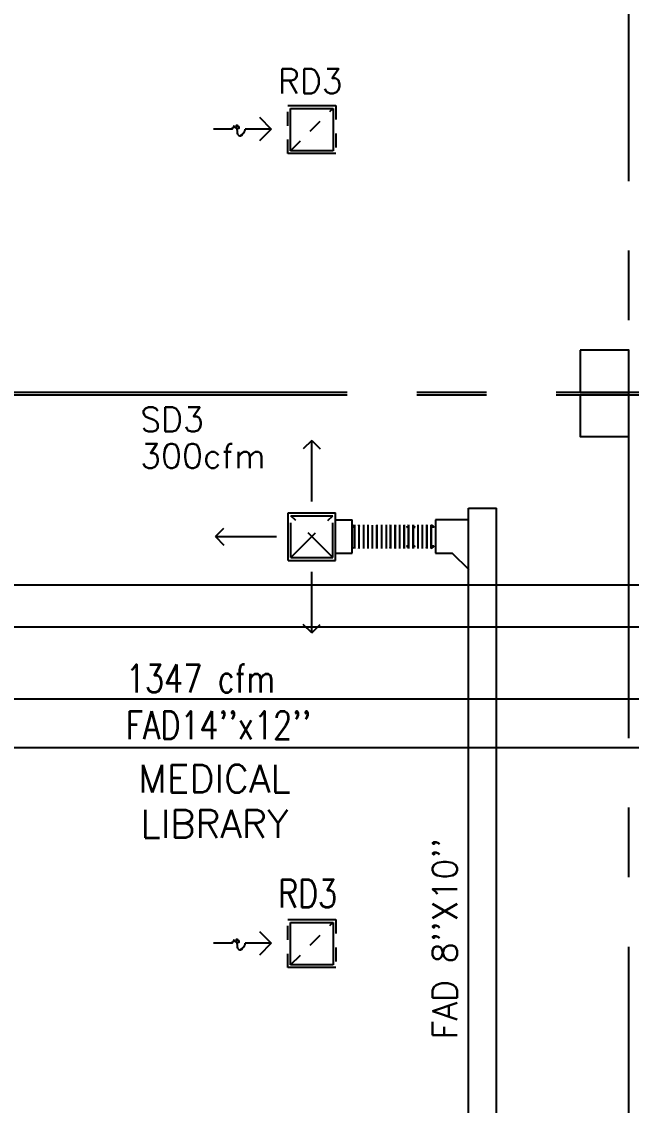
# Model space of a CAD drawing. Extents: x 417866230.2 to 417866327.8, y 43498045.5 to 43498135.4.
# Drawn here: x 417866279.46 to 417866283.83, y 43498085.6 to 43498093.38 of the extents above; entities that cross this region are included whole.
import ezdxf
from ezdxf.enums import TextEntityAlignment as Align

# ---------------------------------------------------------------- set-up
doc = ezdxf.new("R2010")
doc.units = 0
doc.header["$MEASUREMENT"] = 0
doc.linetypes.add('CENTERX2', pattern=[4, 2.5, -0.5, 0.5, -0.5])
doc.linetypes.add('HIDDEN', pattern=[0.375, 0.25, -0.125])
for name, color, linetype in [('AXES', 11, 'CENTERX2'), ('COL', 9, 'CONTINUOUS'), ('DUCT', 6, 'CONTINUOUS'), ('EXDUCT', 10, 'CONTINUOUS'), ('HAT', 12, 'CONTINUOUS'), ('M-AC-FLEX', 3, 'CONTINUOUS'), ('M-EGU.', 2, 'CONTINUOUS'), ('RM-NAME', 9, 'CONTINUOUS'), ('SCD', 2, 'CONTINUOUS')]:
    doc.layers.add(name, color=color, linetype=linetype)
doc.styles.add('ROMANS', font='ROMANS.shx', dxfattribs={"width": 0.6})
pattern_1 = [(45, (0, 0), (-26.5165042945, 26.5165042945), [])]

# ---------------------------------------------------------------- blocks, each defined once
blk = doc.blocks.new('RM1')
at = {"layer": 'RM-NAME', "style": 'ROMANS'}
for tag, p in [('ROOMNAME1', (0, 323.8)), ('ROOMNAME2', (0, 0))]:
    blk.add_attdef(tag, text='', height=200, dxfattribs=at).set_placement(p, align=Align.MIDDLE)
blk = doc.blocks.new('15RCD')
at = {"layer": 'M-EGU.', "linetype": 'HIDDEN'}
for p, q in [((-215.5, -215.5), (-215.5, 215.5)), ((-215.5, 215.5), (215.5, 215.5)), ((215.5, 215.5), (215.5, -215.5)), ((-190.5, -190.5), (190.5, 190.5)), ((215.5, -215.5), (-215.5, -215.5))]:
    blk.add_line(p, q, dxfattribs=at)
at = {"layer": 'M-EGU.'}
for p, q in [((-468.7, 110.1), (-362.7, 4)), ((-190.5, -190.5), (-190.5, 190.5)), ((-190.5, 190.5), (190.5, 190.5)), ((190.5, 190.5), (190.5, -190.5)), ((-717.7, 4), (-880.4, 4)), ((-362.7, 4), (-598.2, 4)), ((-362.7, 4), (-468.7, -102)), ((190.5, -190.5), (-190.5, -190.5))]:
    blk.add_line(p, q, dxfattribs=at)
blk.add_lwpolyline([(-717.7, 4, -0.1324), (-701, 28.2, -0.15664), (-677.9, 37.7, -0.736612), (-658.9, -9.5, 0.774232), (-638, -55.2, 0.203349), (-606.4, -34.6, 0.193808), (-598.2, 4)], format="xyb", dxfattribs=at)

msp = doc.modelspace()

# ---------------------------------------------------------------- hatches: boundary and pattern name
at = {"layer": 'HAT'}
h = msp.add_hatch(dxfattribs=at)
h.set_pattern_fill('ANSI31', color=256, scale=300, style=0)
h.set_pattern_definition(pattern_1)
h.paths.add_polyline_path([(417866283.4669, 43498090.7221), (417866283.8169, 43498090.7221), (417866283.8169, 43498091.0221), (417866283.4669, 43498091.0221)])
h = msp.add_hatch(dxfattribs=at)
h.set_pattern_fill('ANSI31', color=256, scale=300, style=0)
h.set_pattern_definition([(44.999998, (417865900.071613, 43498052.19108), (-0.0265165056, 0.026516504), [])])
h.paths.add_polyline_path([(417866283.4669, 43498090.7221), (417866283.8169, 43498090.7221), (417866283.8169, 43498091.0221), (417866283.4669, 43498091.0221)])
h = msp.add_hatch(dxfattribs=at)
h.set_pattern_fill('ANSI31', color=256, scale=300, style=0)
h.set_pattern_definition(pattern_1)
h.paths.add_polyline_path([(417866283.4669, 43498090.4021), (417866283.8169, 43498090.4021), (417866283.8169, 43498090.7021), (417866283.4669, 43498090.7021)])
h = msp.add_hatch(dxfattribs=at)
h.set_pattern_fill('ANSI31', color=256, scale=300, style=0)
h.set_pattern_definition([(44.999998, (417865900.071613, 43498051.87108), (-0.0265165056, 0.026516504), [])])
h.paths.add_polyline_path([(417866283.4669, 43498090.4021), (417866283.8169, 43498090.4021), (417866283.8169, 43498090.7021), (417866283.4669, 43498090.7021)])

# ---------------------------------------------------------------- linework, layer by layer
at = {"layer": 'AXES'}
for p, q in [((417866283.8169, 43498056.2378), (417866283.8169, 43498134.3653)), ((417866231.2954, 43498090.7221), (417866300.0369, 43498090.7221)), ((417866231.2954, 43498090.7021), (417866300.0369, 43498090.7021))]:
    msp.add_line(p, q, dxfattribs=at)
at = {"layer": 'COL'}
for points in [[(417866283.4669, 43498091.0221), (417866283.4669, 43498090.7221), (417866283.8169, 43498090.7221), (417866283.8169, 43498091.0221)], [(417866283.4669, 43498090.7021), (417866283.4669, 43498090.4021), (417866283.8169, 43498090.4021), (417866283.8169, 43498090.7021)]]:
    msp.add_lwpolyline(points, close=True, dxfattribs=at)
at = {"layer": 'DUCT'}
for p, q in [((417866282.6675, 43498084.8048), (417866282.6675, 43498089.8882)), ((417866282.6675, 43498089.8882), (417866282.8675, 43498089.8882)), ((417866282.8675, 43498084.8048), (417866282.8675, 43498089.8882)), ((417866282.67, 43498089.8044), (417866282.43, 43498089.8044)), ((417866282.43, 43498089.8044), (417866282.43, 43498089.5644)), ((417866282.43, 43498089.5644), (417866282.55, 43498089.5644)), ((417866282.67, 43498089.4444), (417866282.55, 43498089.5644)), ((417866267.078, 43498088.5203), (417866284.5263, 43498088.5203)), ((417866275.3069, 43498088.1703), (417866284.5263, 43498088.1703))]:
    msp.add_line(p, q, dxfattribs=at)
at = {"layer": 'EXDUCT', "linetype": 'Continuous'}
for p, q in [((417866273.8837, 43498089.3367), (417866289.8667, 43498089.3367)), ((417866273.8837, 43498089.0367), (417866290.0167, 43498089.0367))]:
    msp.add_line(p, q, dxfattribs=at)
at = {"layer": 'M-AC-FLEX', "color": 11}
for p, q in [((417866281.8476, 43498089.7676), (417866281.8476, 43498089.5996)), ((417866281.8476, 43498089.7676), (417866281.8476, 43498089.5996)), ((417866281.8476, 43498089.5993), (417866281.8476, 43498089.7674)), ((417866281.8476, 43498089.5993), (417866281.8476, 43498089.7674)), ((417866281.8796, 43498089.7676), (417866281.8796, 43498089.5996)), ((417866281.9122, 43498089.7676), (417866281.9122, 43498089.5996)), ((417866281.9122, 43498089.7676), (417866281.9122, 43498089.5996)), ((417866281.9448, 43498089.7676), (417866281.9448, 43498089.5996)), ((417866281.9448, 43498089.7676), (417866281.9448, 43498089.5996)), ((417866281.9774, 43498089.5993), (417866281.9774, 43498089.7674)), ((417866282.0094, 43498089.7676), (417866282.0094, 43498089.5996)), ((417866282.0094, 43498089.7676), (417866282.0094, 43498089.5996)), ((417866282.0094, 43498089.5993), (417866282.0094, 43498089.7674)), ((417866282.0094, 43498089.5993), (417866282.0094, 43498089.7674)), ((417866282.042, 43498089.7676), (417866282.042, 43498089.5996)), ((417866282.042, 43498089.7676), (417866282.042, 43498089.5996)), ((417866282.0746, 43498089.7676), (417866282.0746, 43498089.5996)), ((417866282.0746, 43498089.7676), (417866282.0746, 43498089.5996)), ((417866282.1072, 43498089.7676), (417866282.1072, 43498089.5996)), ((417866282.1072, 43498089.7676), (417866282.1072, 43498089.5996)), ((417866282.1072, 43498089.5993), (417866282.1072, 43498089.7674)), ((417866282.1072, 43498089.5993), (417866282.1072, 43498089.7674)), ((417866282.1392, 43498089.7676), (417866282.1392, 43498089.5996)), ((417866282.1392, 43498089.7676), (417866282.1392, 43498089.5996)), ((417866282.1392, 43498089.5993), (417866282.1392, 43498089.7674)), ((417866282.1392, 43498089.5993), (417866282.1392, 43498089.7674)), ((417866282.1718, 43498089.7676), (417866282.1718, 43498089.5996)), ((417866282.1718, 43498089.7676), (417866282.1718, 43498089.5996)), ((417866282.2043, 43498089.7676), (417866282.2043, 43498089.5996)), ((417866282.2043, 43498089.7676), (417866282.2043, 43498089.5996)), ((417866282.2043, 43498089.7676), (417866282.2043, 43498089.5996)), ((417866282.2043, 43498089.5993), (417866282.2043, 43498089.7674)), ((417866282.2369, 43498089.7676), (417866282.2369, 43498089.5996)), ((417866282.2369, 43498089.7676), (417866282.2369, 43498089.5996)), ((417866282.2369, 43498089.5993), (417866282.2369, 43498089.7674)), ((417866282.269, 43498089.7676), (417866282.269, 43498089.5996)), ((417866282.269, 43498089.5993), (417866282.269, 43498089.7674)), ((417866282.3021, 43498089.7676), (417866282.3021, 43498089.5996)), ((417866282.3347, 43498089.7676), (417866282.3347, 43498089.5996)), ((417866282.3347, 43498089.7676), (417866282.3347, 43498089.5996)), ((417866282.3673, 43498089.7676), (417866282.3673, 43498089.5996)), ((417866282.3673, 43498089.7676), (417866282.3673, 43498089.5996)), ((417866282.3673, 43498089.5993), (417866282.3673, 43498089.7674)), ((417866282.3673, 43498089.5993), (417866282.3673, 43498089.7674)), ((417866282.3993, 43498089.7676), (417866282.3993, 43498089.5996)), ((417866282.3993, 43498089.7676), (417866282.3993, 43498089.5996)), ((417866282.3993, 43498089.5993), (417866282.3993, 43498089.7674)), ((417866282.3993, 43498089.5993), (417866282.3993, 43498089.7674))]:
    msp.add_line(p, q, dxfattribs=at)
at = {"layer": 'M-AC-FLEX'}
for points in [[(417866281.8322, 43498089.7514, 0.397838), (417866281.8476, 43498089.7676)], [(417866281.8476, 43498089.7676, -0.397837), (417866281.8322, 43498089.7514, -0.397837)], [(417866281.8476, 43498089.7676, -0.397837), (417866281.8322, 43498089.7514, -0.397837)], [(417866281.8796, 43498089.7671, -0.00451), (417866281.8796, 43498089.7674, 1.018005), (417866281.8476, 43498089.7674)], [(417866281.8476, 43498089.7671, 0.00451), (417866281.8476, 43498089.7674, -1.018005), (417866281.8796, 43498089.7674)], [(417866281.8796, 43498089.7676, 1), (417866281.9122, 43498089.7676, -1), (417866281.9448, 43498089.7676)], [(417866281.8796, 43498089.7676, 0.412332), (417866281.8958, 43498089.7513, 0.412332)], [(417866281.9122, 43498089.7676, -1), (417866281.8796, 43498089.7676)], [(417866281.9122, 43498089.7676, -1), (417866281.9448, 43498089.7676)], [(417866281.9774, 43498089.7676, -1), (417866281.9448, 43498089.7676, 1), (417866281.9122, 43498089.7676)], [(417866281.9448, 43498089.7676, 1), (417866281.9122, 43498089.7676)], [(417866281.9448, 43498089.7676, 1), (417866281.9774, 43498089.7676)], [(417866282.0094, 43498089.7671, -0.00451), (417866282.0094, 43498089.7674, 1.018005), (417866281.9774, 43498089.7674)], [(417866281.9774, 43498089.7671, 0.00451), (417866281.9774, 43498089.7674, -1.018005), (417866282.0094, 43498089.7674)], [(417866282.0094, 43498089.7676, 1), (417866282.042, 43498089.7676, -1), (417866282.0746, 43498089.7676)], [(417866282.042, 43498089.7676, -1), (417866282.0094, 43498089.7676)], [(417866282.0746, 43498089.7676, 1), (417866282.042, 43498089.7676)], [(417866282.042, 43498089.7676, -1), (417866282.0746, 43498089.7676)], [(417866282.1072, 43498089.7676, -1), (417866282.0746, 43498089.7676, 1), (417866282.042, 43498089.7676)], [(417866282.0746, 43498089.7676, 1), (417866282.1072, 43498089.7676)], [(417866282.1072, 43498089.7676, -0.412332), (417866282.091, 43498089.7513, -0.412332)], [(417866282.1072, 43498089.7671, 0.00451), (417866282.1072, 43498089.7674, -1.018005), (417866282.1392, 43498089.7674)], [(417866282.1392, 43498089.7671, -0.00451), (417866282.1392, 43498089.7674, 1.018005), (417866282.1072, 43498089.7674)], [(417866282.1392, 43498089.7676, 1), (417866282.1718, 43498089.7676, -1), (417866282.2043, 43498089.7676)], [(417866282.1718, 43498089.7676, -1), (417866282.1392, 43498089.7676)], [(417866282.1392, 43498089.7676, 0.412332), (417866282.1554, 43498089.7513, 0.412332)], [(417866282.1718, 43498089.7676, -1), (417866282.2043, 43498089.7676)], [(417866282.2369, 43498089.7676, -1), (417866282.2043, 43498089.7676, 1), (417866282.1718, 43498089.7676)], [(417866282.2043, 43498089.7676, 1), (417866282.1718, 43498089.7676)], [(417866282.2043, 43498089.7676, 1), (417866282.2369, 43498089.7676, -1), (417866282.2695, 43498089.7676)], [(417866282.2043, 43498089.7676, 1), (417866282.2369, 43498089.7676)], [(417866282.2369, 43498089.7676, -1), (417866282.2043, 43498089.7676)], [(417866282.2222, 43498089.7514, 0.385802), (417866282.2369, 43498089.7676, -1), (417866282.2695, 43498089.7676)], [(417866282.2369, 43498089.7676, -0.385802), (417866282.2222, 43498089.7514, -0.385802)], [(417866282.2695, 43498089.7676, 1), (417866282.2369, 43498089.7676)], [(417866282.2369, 43498089.7676, -1), (417866282.2695, 43498089.7676)], [(417866282.2842, 43498089.7514, -0.385802), (417866282.2695, 43498089.7676, 1), (417866282.2369, 43498089.7676)], [(417866282.2369, 43498089.7676, -1), (417866282.2695, 43498089.7676)], [(417866282.3021, 43498089.7676, -1), (417866282.2695, 43498089.7676, 1), (417866282.2369, 43498089.7676)], [(417866282.2695, 43498089.7676, 1), (417866282.2369, 43498089.7676)], [(417866282.2695, 43498089.7676, 1), (417866282.3021, 43498089.7676, -1), (417866282.3347, 43498089.7676)], [(417866282.2695, 43498089.7676, 0.385802), (417866282.2842, 43498089.7514, 0.385802)], [(417866282.3021, 43498089.7676, -1), (417866282.2695, 43498089.7676)], [(417866282.2695, 43498089.7676, 1), (417866282.3021, 43498089.7676)], [(417866282.3347, 43498089.7676, 1), (417866282.3021, 43498089.7676)], [(417866282.3021, 43498089.7676, -1), (417866282.3347, 43498089.7676)], [(417866282.3673, 43498089.7676, -1), (417866282.3347, 43498089.7676, 1), (417866282.3021, 43498089.7676)], [(417866282.3347, 43498089.7676, 1), (417866282.3673, 43498089.7676)], [(417866282.3673, 43498089.7676, -0.412332), (417866282.3511, 43498089.7513, -0.412332)], [(417866282.3993, 43498089.7671, -0.00451), (417866282.3993, 43498089.7674, 1.018005), (417866282.3673, 43498089.7674)], [(417866282.3673, 43498089.7671, 0.00451), (417866282.3673, 43498089.7674, -1.018005), (417866282.3993, 43498089.7674)], [(417866282.3993, 43498089.7676, 0.412332), (417866282.4155, 43498089.7513, 0.412332)], [(417866282.4319, 43498089.7676, -1), (417866282.3993, 43498089.7676)], [(417866282.3993, 43498089.7676, 0.780058), (417866282.43, 43498089.7599, 0.780058)], [(417866281.8476, 43498089.5996, 0.412332), (417866281.8314, 43498089.6159, 0.412332)], [(417866281.8476, 43498089.5996, 0.397837), (417866281.8322, 43498089.6158, 0.397837)], [(417866281.8476, 43498089.5996, -0.00451), (417866281.8476, 43498089.5993, 0.008922), (417866281.8476, 43498089.5987)], [(417866281.8796, 43498089.5996, -0.999838), (417866281.8476, 43498089.599)], [(417866281.8476, 43498089.5996, 0.999838), (417866281.8796, 43498089.599)], [(417866281.8476, 43498089.5996, 0.999838), (417866281.8796, 43498089.599)], [(417866281.8796, 43498089.5996, -0.999838), (417866281.8476, 43498089.599)], [(417866281.8476, 43498089.599, -0.004461), (417866281.8476, 43498089.5993)], [(417866281.8476, 43498089.599, -0.004461), (417866281.8476, 43498089.5993)], [(417866281.8476, 43498089.5993, 0.008922), (417866281.8476, 43498089.5987)], [(417866281.8796, 43498089.5996, -0.412332), (417866281.8958, 43498089.6159, -0.412332)], [(417866281.8796, 43498089.5996, -1), (417866281.9122, 43498089.5996, 1), (417866281.9448, 43498089.5996)], [(417866281.8796, 43498089.5996, 0.00451), (417866281.8796, 43498089.5993, -0.008922), (417866281.8796, 43498089.5987)], [(417866281.8796, 43498089.599, 0.004461), (417866281.8796, 43498089.5993)], [(417866281.8796, 43498089.5993, -0.008922), (417866281.8796, 43498089.5987)], [(417866281.8796, 43498089.599, 0.004461), (417866281.8796, 43498089.5993)], [(417866281.9774, 43498089.5996, 1), (417866281.9448, 43498089.5996, -1), (417866281.9122, 43498089.5996)], [(417866281.9774, 43498089.5996, -0.00451), (417866281.9774, 43498089.5993, 0.008922), (417866281.9774, 43498089.5987)], [(417866282.0094, 43498089.5996, -0.999838), (417866281.9774, 43498089.599)], [(417866281.9774, 43498089.5996, 0.999838), (417866282.0094, 43498089.599)], [(417866281.9774, 43498089.5996, 0.999838), (417866282.0094, 43498089.599)], [(417866282.0094, 43498089.5996, -0.999838), (417866281.9774, 43498089.599)], [(417866281.9774, 43498089.599, -0.004461), (417866281.9774, 43498089.5993)], [(417866281.9774, 43498089.599, -0.004461), (417866281.9774, 43498089.5993)], [(417866281.9774, 43498089.5993, 0.008922), (417866281.9774, 43498089.5987)], [(417866282.0094, 43498089.5996, -1), (417866282.042, 43498089.5996, 1), (417866282.0746, 43498089.5996)], [(417866282.0094, 43498089.5996, 0.00451), (417866282.0094, 43498089.5993, -0.008922), (417866282.0094, 43498089.5987)], [(417866282.0094, 43498089.599, 0.004461), (417866282.0094, 43498089.5993)], [(417866282.0094, 43498089.5993, -0.008922), (417866282.0094, 43498089.5987)], [(417866282.0094, 43498089.599, 0.004461), (417866282.0094, 43498089.5993)], [(417866282.1072, 43498089.5996, 1), (417866282.0746, 43498089.5996, -1), (417866282.042, 43498089.5996)], [(417866282.1072, 43498089.5996, 0.412332), (417866282.091, 43498089.6159, 0.412332)], [(417866282.1072, 43498089.5996, 0.999838), (417866282.1392, 43498089.599)], [(417866282.1392, 43498089.5996, -0.999838), (417866282.1072, 43498089.599)], [(417866282.1072, 43498089.5996, -0.00451), (417866282.1072, 43498089.5993, 0.008922), (417866282.1072, 43498089.5987)], [(417866282.1392, 43498089.5996, -0.999838), (417866282.1072, 43498089.599)], [(417866282.1072, 43498089.5996, 0.999838), (417866282.1392, 43498089.599)], [(417866282.1072, 43498089.599, -0.004461), (417866282.1072, 43498089.5993)], [(417866282.1072, 43498089.5993, 0.008922), (417866282.1072, 43498089.5987)], [(417866282.1072, 43498089.599, -0.004461), (417866282.1072, 43498089.5993)], [(417866282.1392, 43498089.5996, -1), (417866282.1718, 43498089.5996, 1), (417866282.2043, 43498089.5996)], [(417866282.1392, 43498089.5996, -0.412332), (417866282.1554, 43498089.6159, -0.412332)], [(417866282.1392, 43498089.5996, 0.00451), (417866282.1392, 43498089.5993, -0.008922), (417866282.1392, 43498089.5987)], [(417866282.1392, 43498089.599, 0.004461), (417866282.1392, 43498089.5993)], [(417866282.1392, 43498089.599, 0.004461), (417866282.1392, 43498089.5993)], [(417866282.1392, 43498089.5993, -0.008922), (417866282.1392, 43498089.5987)], [(417866282.2369, 43498089.5996, 1), (417866282.2043, 43498089.5996, -1), (417866282.1718, 43498089.5996)], [(417866282.2043, 43498089.5996, -1), (417866282.2369, 43498089.5996, 1), (417866282.2695, 43498089.5996)], [(417866282.2043, 43498089.5996, 0.00451), (417866282.2043, 43498089.5993, -0.008922), (417866282.2043, 43498089.5987)], [(417866282.2043, 43498089.599, 0.004461), (417866282.2043, 43498089.5993)], [(417866282.2222, 43498089.6158, -0.385802), (417866282.2369, 43498089.5996, 1), (417866282.2695, 43498089.5996)], [(417866282.3021, 43498089.5996, 1), (417866282.2695, 43498089.5996, -1), (417866282.2369, 43498089.5996)], [(417866282.2842, 43498089.6158, 0.385802), (417866282.2695, 43498089.5996, -1), (417866282.2369, 43498089.5996)], [(417866282.2369, 43498089.5996, -0.00451), (417866282.2369, 43498089.5993, 0.008922), (417866282.2369, 43498089.5987)], [(417866282.2369, 43498089.599, -0.004461), (417866282.2369, 43498089.5993)], [(417866282.2695, 43498089.5996, -1), (417866282.3021, 43498089.5996, 1), (417866282.3347, 43498089.5996)], [(417866282.2695, 43498089.5996, 0.00451), (417866282.2695, 43498089.5993, -0.008922), (417866282.2695, 43498089.5987)], [(417866282.2695, 43498089.599, 0.004461), (417866282.2695, 43498089.5993)], [(417866282.3673, 43498089.5996, 1), (417866282.3347, 43498089.5996, -1), (417866282.3021, 43498089.5996)], [(417866282.3021, 43498089.5996, -0.00451), (417866282.3021, 43498089.5993, 0.008922), (417866282.3021, 43498089.5987)], [(417866282.3021, 43498089.599, -0.004461), (417866282.3021, 43498089.5993)], [(417866282.3673, 43498089.5996, 0.412332), (417866282.3511, 43498089.6159, 0.412332)], [(417866282.3673, 43498089.5996, -0.00451), (417866282.3673, 43498089.5993, 0.008922), (417866282.3673, 43498089.5987)], [(417866282.3993, 43498089.5996, -0.999838), (417866282.3673, 43498089.599)], [(417866282.3673, 43498089.5996, 0.999838), (417866282.3993, 43498089.599)], [(417866282.3673, 43498089.5996, 0.999838), (417866282.3993, 43498089.599)], [(417866282.3993, 43498089.5996, -0.999838), (417866282.3673, 43498089.599)], [(417866282.3673, 43498089.599, -0.004461), (417866282.3673, 43498089.5993)], [(417866282.3673, 43498089.599, -0.004461), (417866282.3673, 43498089.5993)], [(417866282.3673, 43498089.5993, 0.008922), (417866282.3673, 43498089.5987)], [(417866282.3993, 43498089.5996, -0.412332), (417866282.4155, 43498089.6159, -0.412332)], [(417866282.3993, 43498089.5996, -0.780058), (417866282.43, 43498089.6073, -0.780058)], [(417866282.3993, 43498089.5996, 0.00451), (417866282.3993, 43498089.5993, -0.008922), (417866282.3993, 43498089.5987)], [(417866282.3993, 43498089.599, 0.004461), (417866282.3993, 43498089.5993)], [(417866282.3993, 43498089.5993, -0.008922), (417866282.3993, 43498089.5987)], [(417866282.3993, 43498089.599, 0.004461), (417866282.3993, 43498089.5993)]]:
    msp.add_lwpolyline(points, format="xyb", dxfattribs=at)
at = {"layer": 'M-EGU.'}
for p, q in [((417866281.5418, 43498090.3753), (417866281.4807, 43498090.3142)), ((417866281.5418, 43498090.3753), (417866281.6029, 43498090.3142)), ((417866281.5418, 43498089.9365), (417866281.5418, 43498090.3753)), ((417866281.3714, 43498089.5137), (417866281.3714, 43498089.8545)), ((417866281.3714, 43498089.8545), (417866281.7122, 43498089.8545)), ((417866281.7122, 43498089.5137), (417866281.7122, 43498089.8545)), ((417866281.7122, 43498089.8041), (417866281.8322, 43498089.8041)), ((417866281.8322, 43498089.5641), (417866281.8322, 43498089.8041)), ((417866280.8506, 43498089.6841), (417866280.9117, 43498089.7452)), ((417866280.8506, 43498089.6841), (417866281.2894, 43498089.6841)), ((417866280.8506, 43498089.6841), (417866280.9117, 43498089.623)), ((417866281.7122, 43498089.5641), (417866281.8322, 43498089.5641)), ((417866281.3714, 43498089.5137), (417866281.7122, 43498089.5137)), ((417866281.5418, 43498088.9929), (417866281.5418, 43498089.4317)), ((417866281.5418, 43498088.9929), (417866281.4807, 43498089.054)), ((417866281.5418, 43498088.9929), (417866281.6029, 43498089.054))]:
    msp.add_line(p, q, dxfattribs=at)
at = {"layer": 'M-EGU.', "linetype": 'HIDDEN'}
for p, q in [((417866281.3914, 43498089.5337), (417866281.3914, 43498089.8345)), ((417866281.3914, 43498089.8345), (417866281.6922, 43498089.8345)), ((417866281.6922, 43498089.5337), (417866281.3914, 43498089.8345)), ((417866281.3914, 43498089.5337), (417866281.6922, 43498089.8345)), ((417866281.6922, 43498089.5337), (417866281.6922, 43498089.8345)), ((417866281.3914, 43498089.5337), (417866281.6922, 43498089.5337))]:
    msp.add_line(p, q, dxfattribs=at)

# ---------------------------------------------------------------- block references
at = {"layer": 'HAT'}
ref = msp.add_blockref('RM1', (417866280.843, 43498087.6221), dxfattribs=dict(at, xscale=0.001000000047497451, yscale=0.0009999999892897904, zscale=0.001))
ref.add_attrib('ROOMNAME2', 'LIBRARY', dxfattribs={"layer": 'RM-NAME', "height": 0.2, "style": 'ROMANS'}).set_placement((417866280.843, 43498087.6221), align=Align.MIDDLE)
ref.add_attrib('ROOMNAME1', 'MEDICAL', dxfattribs={"layer": 'RM-NAME', "height": 0.2, "style": 'ROMANS'}).set_placement((417866280.843, 43498087.9459), align=Align.MIDDLE)
at = {"layer": 'M-EGU.', "xscale": 0.000800000011920929, "yscale": 0.0007999999970197678, "zscale": 0.0008}
for p in [(417866281.5418, 43498092.6071), (417866281.5418, 43498086.7611)]:
    msp.add_blockref('15RCD', p, dxfattribs=at)

# ---------------------------------------------------------------- texts
at = {"layer": 'SCD', "style": 'ROMANS'}
for s, p in [('RD3', (417866281.2989, 43498092.8673)), ('SD3', (417866280.3109, 43498090.4385)), ('300cfm', (417866280.3109, 43498090.1762))]:
    msp.add_text(s, height=0.175, dxfattribs=at).set_placement(p)
at = {"layer": 'SCD', "style": 'ROMANS', "width": 0.8}
for s, p in [('1347 cfm', (417866280.2077, 43498088.5654)), ("FAD14''x12''", (417866280.2077, 43498088.2306)), ('RD3', (417866281.2989, 43498087.0213))]:
    msp.add_text(s, height=0.2, dxfattribs=at).set_placement(p)
at = {"layer": 'SCD', "style": 'ROMANS'}
msp.add_text("FAD 8''X10''", height=0.175, rotation=90, dxfattribs=at).set_placement((417866282.5842, 43498086.0731))

doc.saveas('drawing.dxf')
